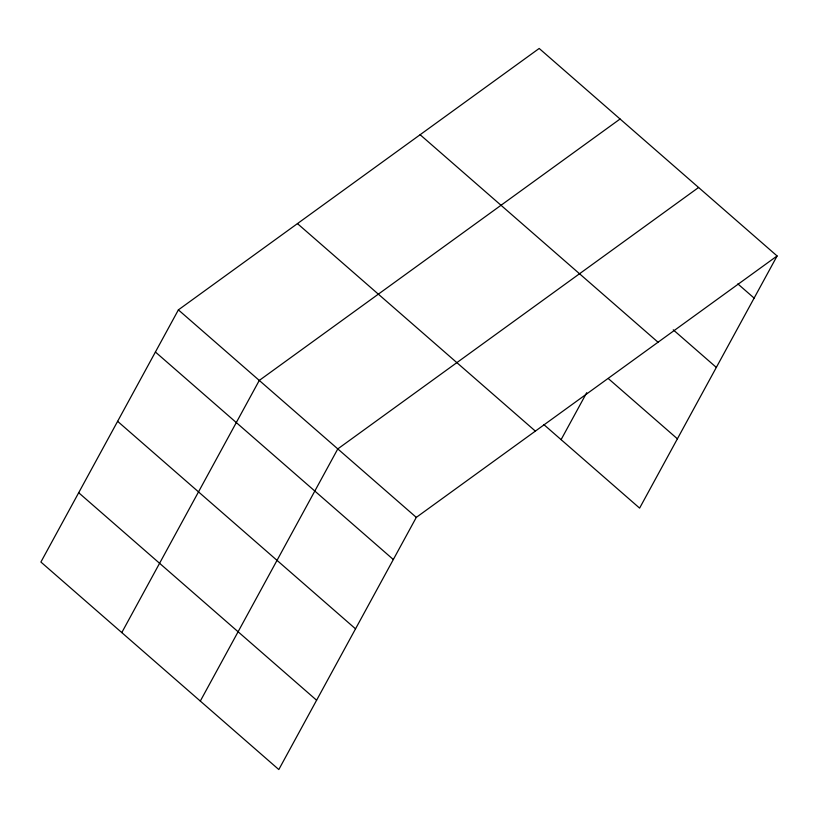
<?xml version="1.0" encoding="UTF-8"?>
<svg xmlns="http://www.w3.org/2000/svg" width="818" height="818" viewBox="0 0 818 818"><rect width="100%" height="100%" fill="white"/><g stroke="black" fill="none" stroke-linecap="round" stroke-linejoin="round"><path stroke-width="1.23" d="M178.385 309.879L40.9 562.038L278.815 769.544L416.301 517.385L777.1 255.962L539.185 48.456L178.385 309.879L416.301 517.385M121.79 632.59L259.275 380.431L620.075 119.009M200.308 701.067L337.793 448.908L698.592 187.486M561.097 439.644L586.7 392.701M777.1 255.962L639.615 508.121L543.868 424.614M737.846 283.907L754.124 298.1M673.245 329.828L716.333 367.415M420.125 134.725L658.04 342.231M608.459 378.693L677.406 438.816M297.445 223.6L535.361 431.106M155.41 352.016L393.325 559.522M117.618 421.331L355.533 628.837M78.692 492.733L316.607 700.239"/></g></svg>
